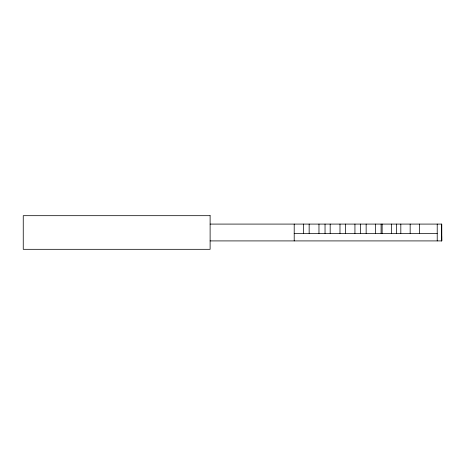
<?xml version="1.0" encoding="UTF-8"?>
<svg xmlns="http://www.w3.org/2000/svg" width="465" height="465" viewBox="0 0 465 465"><rect width="100%" height="100%" fill="white"/><g stroke="black" fill="none" stroke-linecap="round" stroke-linejoin="round"><path stroke-width="0.7" d="M210.116 240.911L441.75 240.911L441.727 224.089L210.116 224.089M294.206 233.436L437.216 233.436M441.698 236.237L441.75 240.911M441.698 224.089L441.698 240.911M437.216 224.089L437.216 240.911M419.5 224.089L419.5 233.436M410.159 224.089L410.159 233.436M400.818 224.089L400.818 233.436M396.616 224.089L396.616 233.436M391.472 224.089L391.472 233.436M382.131 224.089L382.131 233.436M381.097 224.089L381.097 233.436M375.493 224.089L375.493 233.436M366.147 224.089L366.147 233.436M360.544 224.089L360.544 233.436M354.935 224.089L354.935 233.436M345.594 224.089L345.594 233.436M339.985 224.089L339.985 233.436M330.179 224.089L330.179 233.436M325.035 224.089L325.035 233.436M318.967 224.089L318.967 233.436M309.155 224.089L309.155 233.436M303.546 224.089L303.546 233.436M294.206 224.089L294.206 240.911M210.116 215.684L23.25 215.684L23.25 249.316L210.116 249.316L210.116 215.684"/></g></svg>
